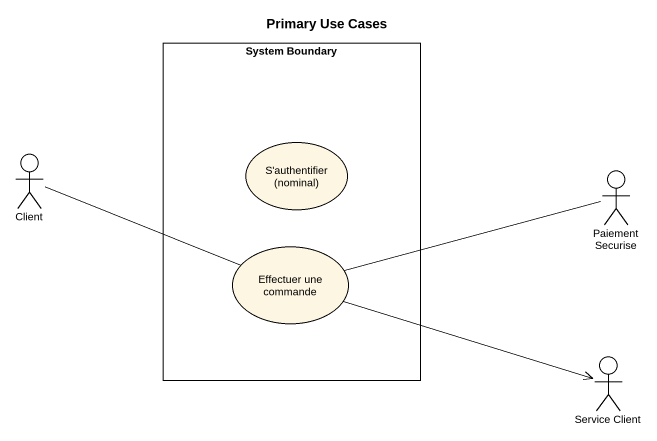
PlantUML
@startuml
title Primary Use Cases
rectangle "System Boundary" as System_Boundary {
  usecase "S'authentifier (nominal)" as S_authentifier_nominal
  usecase "Effectuer une commande" as Effectuer_une_commande
}
actor Client
actor "Paiement Securise" as Paiement_Securise
actor "Service Client" as Service_Client
Client -right- Effectuer_une_commande
Effectuer_une_commande -right- Paiement_Securise
Effectuer_une_commande -right-> Service_Client
@enduml
